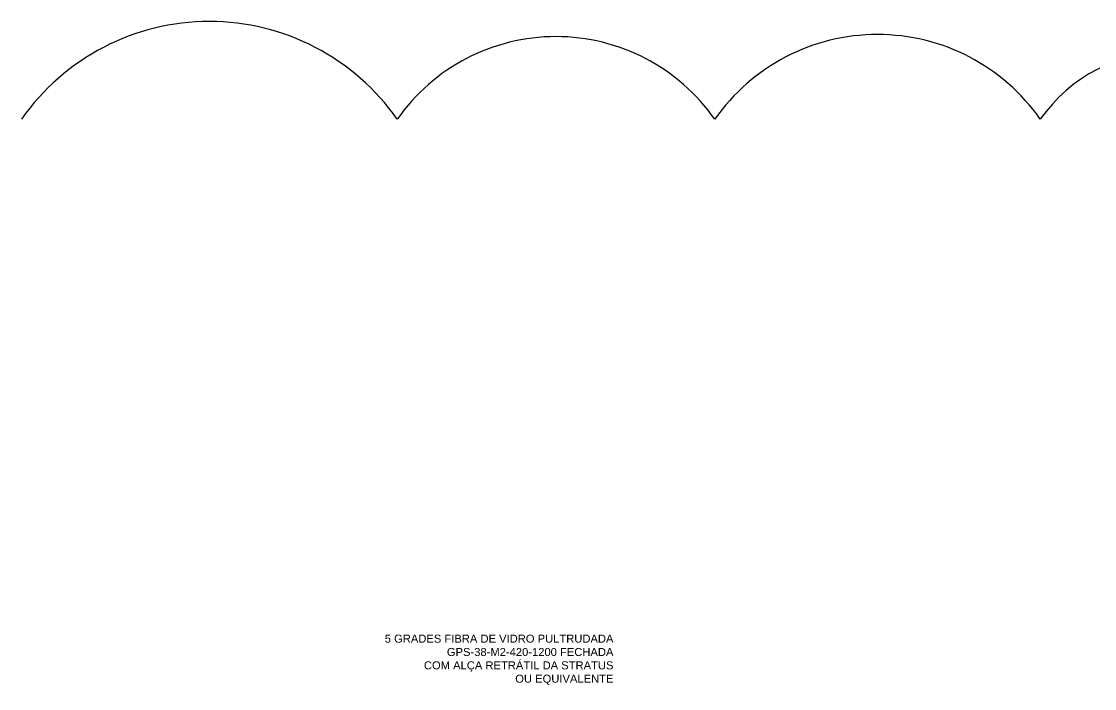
# Model space of a CAD drawing. Extents: x -160 to 364724, y -100 to 7353297.
# Drawn here: x 361953.7 to 362087.7, y 7349460.8 to 7349544.2 of the extents above; entities that cross this region are included whole.
import ezdxf

# ---------------------------------------------------------------- set-up
doc = ezdxf.new("R2010")
doc.units = 0
doc.header["$LTSCALE"] = 5
doc.layers.add('SANC_COTAS', color=1, linetype='Continuous')
doc.styles.add('R-80', font='arial.ttf')

msp = doc.modelspace()

# ---------------------------------------------------------------- linework, layer by layer
for centre, radius in [((361977.177, 7349515.524), 28.647), ((362020.475, 7349518.068), 24.211), ((362060.638, 7349517.719), 24.819), ((362097.257, 7349520.55), 19.884)]:
    msp.add_arc(centre, radius, 35, 145)

# ---------------------------------------------------------------- wipeouts: each hides what was drawn before it
msp.add_wipeout([(361998.79, 7349460.833), (362028, 7349460.833), (362028, 7349467.916), (361998.79, 7349467.916)]).dxf.layer = 'SANC_COTAS'

# ---------------------------------------------------------------- next in the draw order: texts
at = {"layer": 'SANC_COTAS', "color": 2, "insert": (362027.65, 7349467.566), "char_height": 1, "attachment_point": 3, "style": 'R-80'}
msp.add_mtext('5 GRADES FIBRA DE VIDRO PULTRUDADA\\PGPS-38-M2-420-1200 FECHADA\\PCOM ALÇA RETRÁTIL DA STRATUS\\POU EQUIVALENTE', dxfattribs=at)

doc.saveas('drawing.dxf')
